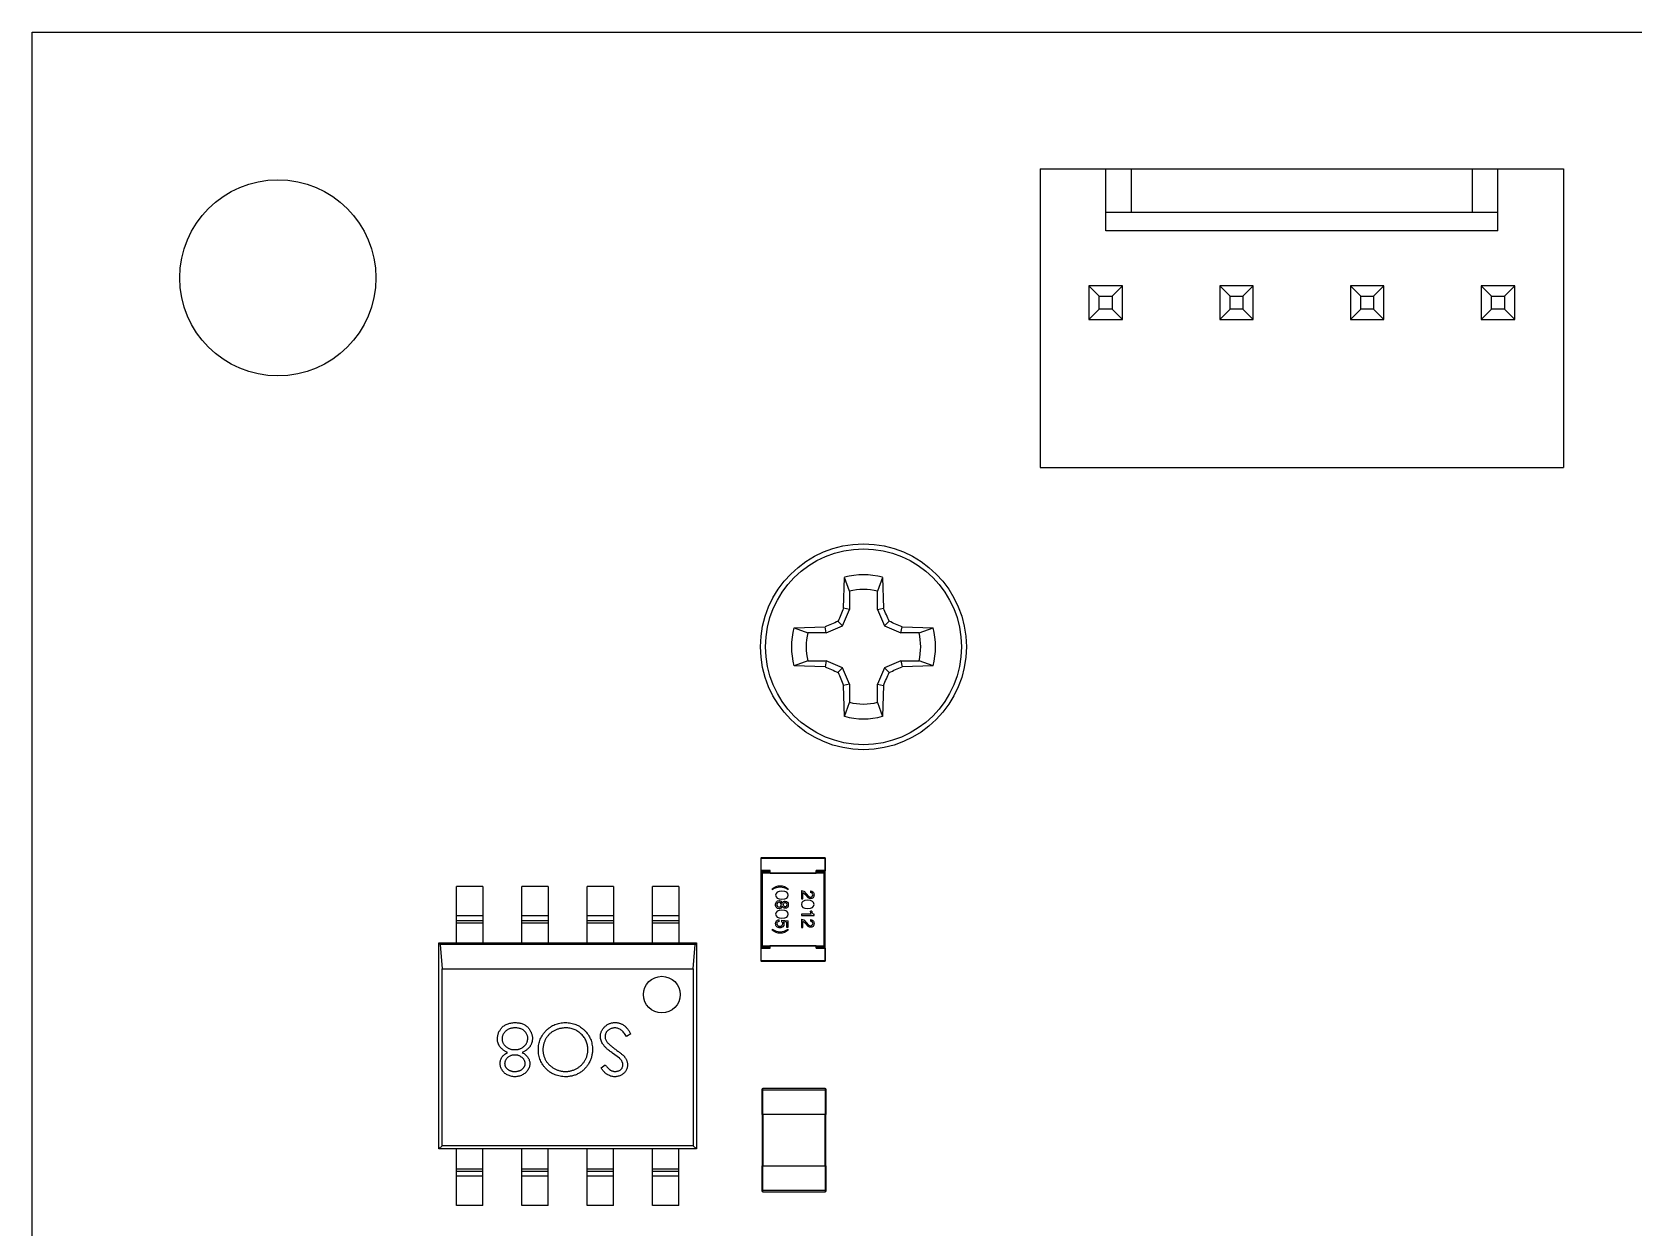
# Model space of a CAD drawing. Header units: inches. Extents: x 1.24 to 10.48, y 2 to 7.32.
# Drawn here: x 7.976 to 9.201, y 6.401 to 7.315 of the extents above; entities that cross this region are included whole.
import ezdxf

# ---------------------------------------------------------------- set-up
doc = ezdxf.new("R2010")
doc.units = ezdxf.units.IN
doc.header["$LTSCALE"] = 0.605
doc.header["$MEASUREMENT"] = 0
doc.layers.get('0').update_dxf_attribs({"linetype": 'CONTINUOUS'})

msp = doc.modelspace()

# ---------------------------------------------------------------- linework, layer by layer
at = {"color": 7, "linetype": 'Continuous'}
for p, q in [((7.9764, 2.1904), (7.9764, 7.3154)), ((7.9764, 7.3154), (10.4764, 7.3154)), ((8.7474, 7.2108), (8.7474, 6.9824)), ((8.7474, 7.2108), (9.1474, 7.2108)), ((8.7974, 7.1635), (8.7974, 7.2108)), ((9.0974, 7.1635), (9.0974, 7.2108)), ((9.1474, 7.2108), (9.1474, 6.9824)), ((9.0974, 7.1773), (8.7974, 7.1773)), ((9.0974, 7.1635), (8.7974, 7.1635)), ((8.7846, 7.1212), (8.7846, 7.0956)), ((8.7846, 7.1212), (8.7925, 7.1133)), ((8.8102, 7.1212), (8.7846, 7.1212)), ((8.8023, 7.1133), (8.8102, 7.1212)), ((8.8102, 7.0956), (8.8102, 7.1212)), ((8.8846, 7.1212), (8.8846, 7.0956)), ((8.8846, 7.1212), (8.8925, 7.1133)), ((8.9102, 7.1212), (8.8846, 7.1212)), ((8.9023, 7.1133), (8.9102, 7.1212)), ((8.9102, 7.0956), (8.9102, 7.1212)), ((8.9846, 7.1212), (8.9846, 7.0956)), ((8.9846, 7.1212), (8.9925, 7.1133)), ((9.0102, 7.1212), (8.9846, 7.1212)), ((9.0023, 7.1133), (9.0102, 7.1212)), ((9.0102, 7.0956), (9.0102, 7.1212)), ((9.0846, 7.1212), (9.0846, 7.0956)), ((9.0846, 7.1212), (9.0925, 7.1133)), ((9.1102, 7.1212), (9.0846, 7.1212)), ((9.1023, 7.1133), (9.1102, 7.1212)), ((9.1102, 7.0956), (9.1102, 7.1212)), ((8.7925, 7.1035), (8.7925, 7.1133)), ((8.7925, 7.1133), (8.8023, 7.1133)), ((8.8023, 7.1133), (8.8023, 7.1035)), ((8.8925, 7.1035), (8.8925, 7.1133)), ((8.8925, 7.1133), (8.9023, 7.1133)), ((8.9023, 7.1133), (8.9023, 7.1035)), ((8.9925, 7.1035), (8.9925, 7.1133)), ((8.9925, 7.1133), (9.0023, 7.1133)), ((9.0023, 7.1133), (9.0023, 7.1035)), ((9.0925, 7.1035), (9.0925, 7.1133)), ((9.0925, 7.1133), (9.1023, 7.1133)), ((9.1023, 7.1133), (9.1023, 7.1035)), ((8.7846, 7.0956), (8.7925, 7.1035)), ((8.7846, 7.0956), (8.8102, 7.0956)), ((8.8023, 7.1035), (8.7925, 7.1035)), ((8.8023, 7.1035), (8.8102, 7.0956)), ((8.8846, 7.0956), (8.8925, 7.1035)), ((8.8846, 7.0956), (8.9102, 7.0956)), ((8.9023, 7.1035), (8.8925, 7.1035)), ((8.9023, 7.1035), (8.9102, 7.0956)), ((8.9846, 7.0956), (8.9925, 7.1035)), ((8.9846, 7.0956), (9.0102, 7.0956)), ((9.0023, 7.1035), (8.9925, 7.1035)), ((9.0023, 7.1035), (9.0102, 7.0956)), ((9.0846, 7.0956), (9.0925, 7.1035)), ((9.0846, 7.0956), (9.1102, 7.0956)), ((9.1023, 7.1035), (9.0925, 7.1035)), ((9.1023, 7.1035), (9.1102, 7.0956)), ((8.7474, 6.9824), (9.1474, 6.9824)), ((8.5969, 6.8747), (8.5978, 6.8984)), ((8.6014, 6.8877), (8.5978, 6.8984)), ((8.6267, 6.8984), (8.623, 6.8877)), ((8.6267, 6.8984), (8.6275, 6.8747)), ((8.6014, 6.8877), (8.6014, 6.8738)), ((8.623, 6.8738), (8.623, 6.8877)), ((8.5962, 6.8612), (8.6014, 6.8738)), ((8.6014, 6.8738), (8.5969, 6.8747)), ((8.623, 6.8738), (8.6275, 6.8747)), ((8.623, 6.8738), (8.6282, 6.8612)), ((8.5591, 6.8597), (8.5828, 6.8606)), ((8.5837, 6.856), (8.5828, 6.8606)), ((8.5837, 6.856), (8.5962, 6.8612)), ((8.5962, 6.8612), (8.5927, 6.8648)), ((8.6282, 6.8612), (8.6318, 6.8648)), ((8.6282, 6.8612), (8.6408, 6.856)), ((8.6408, 6.856), (8.6417, 6.8606)), ((8.6417, 6.8606), (8.6654, 6.8597)), ((8.5591, 6.8597), (8.5697, 6.856)), ((8.5837, 6.856), (8.5697, 6.856)), ((8.6547, 6.856), (8.6408, 6.856)), ((8.6547, 6.856), (8.6654, 6.8597)), ((8.5697, 6.8345), (8.5591, 6.8308)), ((8.5828, 6.83), (8.5591, 6.8308)), ((8.5697, 6.8345), (8.5837, 6.8345)), ((8.5837, 6.8345), (8.5828, 6.83)), ((8.5962, 6.8293), (8.5837, 6.8345)), ((8.5962, 6.8293), (8.5927, 6.8257)), ((8.6014, 6.8167), (8.5962, 6.8293)), ((8.6282, 6.8293), (8.623, 6.8167)), ((8.6408, 6.8345), (8.6282, 6.8293)), ((8.6282, 6.8293), (8.6318, 6.8257)), ((8.6408, 6.8345), (8.6417, 6.83)), ((8.6408, 6.8345), (8.6547, 6.8345)), ((8.6654, 6.8308), (8.6417, 6.83)), ((8.6654, 6.8308), (8.6547, 6.8345)), ((8.6014, 6.8167), (8.5969, 6.8158)), ((8.5978, 6.7921), (8.5969, 6.8158)), ((8.6014, 6.8167), (8.6014, 6.8028)), ((8.623, 6.8028), (8.623, 6.8167)), ((8.623, 6.8167), (8.6275, 6.8158)), ((8.6275, 6.8158), (8.6267, 6.7921)), ((8.5978, 6.7921), (8.6014, 6.8028)), ((8.623, 6.8028), (8.6267, 6.7921)), ((8.5338, 6.6836), (8.5338, 6.6052)), ((8.5828, 6.6838), (8.534, 6.6838)), ((8.583, 6.6052), (8.583, 6.6836)), ((8.5346, 6.6722), (8.5338, 6.673)), ((8.5407, 6.673), (8.5338, 6.673)), ((8.534, 6.673), (8.534, 6.6739)), ((8.534, 6.6739), (8.5407, 6.6739)), ((8.5346, 6.6722), (8.5346, 6.6167)), ((8.5822, 6.6722), (8.5346, 6.6722)), ((8.5407, 6.6739), (8.5409, 6.6741)), ((8.5407, 6.6739), (8.5407, 6.6723)), ((8.5409, 6.6722), (8.5759, 6.6722)), ((8.5761, 6.6739), (8.5759, 6.6741)), ((8.5761, 6.6723), (8.5761, 6.6739)), ((8.5761, 6.6739), (8.5828, 6.6739)), ((8.583, 6.673), (8.5761, 6.673)), ((8.5822, 6.6722), (8.583, 6.673)), ((8.5822, 6.6167), (8.5822, 6.6722)), ((8.5828, 6.673), (8.5828, 6.6739)), ((8.3009, 6.6188), (8.3009, 6.6621)), ((8.321, 6.6621), (8.3009, 6.6621)), ((8.321, 6.6621), (8.321, 6.6188)), ((8.3509, 6.6188), (8.3509, 6.6621)), ((8.371, 6.6621), (8.3509, 6.6621)), ((8.371, 6.6621), (8.371, 6.6188)), ((8.4009, 6.6188), (8.4009, 6.6621)), ((8.421, 6.6621), (8.4009, 6.6621)), ((8.421, 6.6621), (8.421, 6.6188)), ((8.4509, 6.6188), (8.4509, 6.6621)), ((8.471, 6.6621), (8.4509, 6.6621)), ((8.471, 6.6621), (8.471, 6.6188)), ((8.5424, 6.6603), (8.5424, 6.6595)), ((8.5547, 6.6595), (8.5547, 6.6603)), ((8.5648, 6.6589), (8.5648, 6.6526)), ((8.5648, 6.6526), (8.5659, 6.6526)), ((8.5659, 6.6526), (8.5659, 6.6572)), ((8.5665, 6.6583), (8.5684, 6.6564)), ((8.5699, 6.6532), (8.5678, 6.6555)), ((8.5684, 6.6564), (8.5702, 6.6544)), ((8.5717, 6.6586), (8.5717, 6.6574)), ((8.5496, 6.6481), (8.5487, 6.6495)), ((8.5487, 6.6467), (8.5496, 6.6481)), ((8.5648, 6.6409), (8.5648, 6.6397)), ((8.5722, 6.6409), (8.5648, 6.6409)), ((8.5648, 6.6397), (8.5744, 6.6397)), ((8.5727, 6.6432), (8.5717, 6.6432)), ((8.5744, 6.6397), (8.5744, 6.6407)), ((8.321, 6.634), (8.3009, 6.634)), ((8.371, 6.634), (8.3509, 6.634)), ((8.421, 6.634), (8.4009, 6.634)), ((8.471, 6.634), (8.4509, 6.634)), ((8.5424, 6.6293), (8.5424, 6.6285)), ((8.5476, 6.6353), (8.5476, 6.6366)), ((8.5496, 6.6362), (8.5496, 6.6353)), ((8.5496, 6.6362), (8.5545, 6.6358)), ((8.5534, 6.6348), (8.5508, 6.635)), ((8.5534, 6.6348), (8.5534, 6.6308)), ((8.5534, 6.6308), (8.5545, 6.6308)), ((8.5545, 6.6308), (8.5545, 6.6358)), ((8.5547, 6.6285), (8.5547, 6.6293)), ((8.5648, 6.637), (8.5648, 6.6307)), ((8.5648, 6.6307), (8.5659, 6.6307)), ((8.5659, 6.6307), (8.5659, 6.6353)), ((8.5665, 6.6364), (8.5684, 6.6345)), ((8.5699, 6.6313), (8.5678, 6.6336)), ((8.5684, 6.6345), (8.5702, 6.6325)), ((8.5717, 6.6367), (8.5717, 6.6355)), ((8.2875, 6.4613), (8.2875, 6.6188)), ((8.2875, 6.6188), (8.2886, 6.6177)), ((8.2875, 6.6188), (8.4844, 6.6188)), ((8.2886, 6.6177), (8.29, 6.599)), ((8.4834, 6.6177), (8.2886, 6.6177)), ((8.482, 6.599), (8.4834, 6.6177)), ((8.4844, 6.6188), (8.4834, 6.6177)), ((8.4844, 6.6188), (8.4844, 6.4613)), ((8.5338, 6.6159), (8.5346, 6.6167)), ((8.5338, 6.6159), (8.5407, 6.6159)), ((8.534, 6.6149), (8.534, 6.6159)), ((8.5346, 6.6167), (8.5822, 6.6167)), ((8.5407, 6.6165), (8.5407, 6.6149)), ((8.5759, 6.6166), (8.5409, 6.6166)), ((8.5761, 6.6149), (8.5761, 6.6165)), ((8.5761, 6.6159), (8.583, 6.6159)), ((8.5822, 6.6167), (8.583, 6.6159)), ((8.5828, 6.6149), (8.5828, 6.6159)), ((8.5407, 6.6149), (8.534, 6.6149)), ((8.534, 6.605), (8.5828, 6.605)), ((8.5407, 6.6149), (8.5409, 6.6147)), ((8.5761, 6.6149), (8.5759, 6.6147)), ((8.5828, 6.6149), (8.5761, 6.6149)), ((8.29, 6.4637), (8.29, 6.599)), ((8.29, 6.599), (8.482, 6.599)), ((8.482, 6.599), (8.482, 6.4637)), ((8.4342, 6.5493), (8.4309, 6.5473)), ((8.4256, 6.5306), (8.4203, 6.5345)), ((8.4115, 6.5232), (8.4147, 6.5256)), ((8.5344, 6.5066), (8.5344, 6.4877)), ((8.5828, 6.5074), (8.5352, 6.5074)), ((8.5836, 6.4877), (8.5836, 6.5066)), ((8.5836, 6.4877), (8.5344, 6.4877)), ((8.5346, 6.4877), (8.5346, 6.4483)), ((8.5834, 6.4483), (8.5834, 6.4877)), ((8.2875, 6.4613), (8.29, 6.4637)), ((8.4844, 6.4613), (8.2875, 6.4613)), ((8.482, 6.4637), (8.29, 6.4637)), ((8.3009, 6.418), (8.3009, 6.4613)), ((8.321, 6.418), (8.321, 6.4613)), ((8.3509, 6.418), (8.3509, 6.4613)), ((8.371, 6.418), (8.371, 6.4613)), ((8.4009, 6.418), (8.4009, 6.4613)), ((8.421, 6.418), (8.421, 6.4613)), ((8.4509, 6.418), (8.4509, 6.4613)), ((8.471, 6.418), (8.471, 6.4613)), ((8.4844, 6.4613), (8.482, 6.4637)), ((8.3009, 6.446), (8.321, 6.446)), ((8.3509, 6.446), (8.371, 6.446)), ((8.4009, 6.446), (8.421, 6.446)), ((8.4509, 6.446), (8.471, 6.446)), ((8.5344, 6.4483), (8.5344, 6.4294)), ((8.5344, 6.4483), (8.5836, 6.4483)), ((8.5836, 6.4294), (8.5836, 6.4483)), ((8.5352, 6.4286), (8.5828, 6.4286)), ((8.321, 6.418), (8.3009, 6.418)), ((8.371, 6.418), (8.3509, 6.418)), ((8.421, 6.418), (8.4009, 6.418)), ((8.471, 6.418), (8.4509, 6.418))]:
    msp.add_line(p, q, dxfattribs=at)
at = {"color": 9, "linetype": 'Continuous'}
for p, q in [((8.8171, 7.1773), (8.8171, 7.2108)), ((9.0777, 7.2108), (9.0777, 7.1773)), ((8.5338, 6.6836), (8.583, 6.6836)), ((8.534, 6.6739), (8.534, 6.6838)), ((8.5828, 6.6838), (8.5828, 6.6739)), ((8.5409, 6.6741), (8.5338, 6.6741)), ((8.5409, 6.6722), (8.5409, 6.6741)), ((8.5759, 6.6741), (8.5759, 6.6722)), ((8.583, 6.6741), (8.5759, 6.6741)), ((8.3009, 6.6397), (8.321, 6.6397)), ((8.3509, 6.6397), (8.371, 6.6397)), ((8.4009, 6.6397), (8.421, 6.6397)), ((8.4509, 6.6397), (8.471, 6.6397)), ((8.321, 6.6358), (8.3009, 6.6358)), ((8.371, 6.6358), (8.3509, 6.6358)), ((8.421, 6.6358), (8.4009, 6.6358)), ((8.471, 6.6358), (8.4509, 6.6358)), ((8.5409, 6.6147), (8.5409, 6.6166)), ((8.5759, 6.6166), (8.5759, 6.6147)), ((8.5338, 6.6147), (8.5409, 6.6147)), ((8.583, 6.6052), (8.5338, 6.6052)), ((8.534, 6.605), (8.534, 6.6149)), ((8.5759, 6.6147), (8.583, 6.6147)), ((8.5828, 6.6149), (8.5828, 6.605)), ((8.5344, 6.5066), (8.5836, 6.5066)), ((8.5352, 6.4877), (8.5352, 6.5074)), ((8.5828, 6.5074), (8.5828, 6.4877)), ((8.5354, 6.4483), (8.5354, 6.4877)), ((8.5826, 6.4877), (8.5826, 6.4483)), ((8.3009, 6.4443), (8.321, 6.4443)), ((8.3509, 6.4443), (8.371, 6.4443)), ((8.4009, 6.4443), (8.421, 6.4443)), ((8.4509, 6.4443), (8.471, 6.4443)), ((8.5352, 6.4286), (8.5352, 6.4483)), ((8.5828, 6.4483), (8.5828, 6.4286)), ((8.321, 6.4404), (8.3009, 6.4404)), ((8.371, 6.4404), (8.3509, 6.4404)), ((8.421, 6.4404), (8.4009, 6.4404)), ((8.471, 6.4404), (8.4509, 6.4404)), ((8.5836, 6.4294), (8.5344, 6.4294))]:
    msp.add_line(p, q, dxfattribs=at)
at = {"color": 7, "linetype": 'Continuous'}
for centre, radius in [((8.1644, 7.1274), 0.075), ((8.6122, 6.8453), 0.0787), ((8.458, 6.5793), 0.014)]:
    msp.add_circle(centre, radius, dxfattribs=at)
at = {"color": 9, "linetype": 'Continuous'}
msp.add_circle((8.6122, 6.8453), 0.0749, dxfattribs=at)
at = {"color": 7, "linetype": 'Continuous'}
for centre, radius, start, end in [((8.6122, 6.8453), 0.0551, 74.7913, 105.2087), ((8.6122, 6.8453), 0.0438, 75.7683, 104.2317), ((9.6975, 6.3961), 1.2001, 156.497, 157.011), ((7.527, 6.3961), 1.2001, 22.989, 23.503), ((9.0614, 5.76), 1.2001, 112.989, 113.503), ((8.1631, 5.76), 1.2001, 66.497, 67.011), ((8.6122, 6.8453), 0.0551, 164.7913, 195.2087), ((8.6122, 6.8453), 0.0438, 165.7683, 194.2317), ((8.6122, 6.8453), 0.0438, 345.7683, 14.2317), ((8.6122, 6.8453), 0.0551, 344.7913, 15.2087), ((9.0614, 7.9305), 1.2001, 246.497, 247.011), ((9.6975, 7.2944), 1.2001, 202.989, 203.503), ((7.527, 7.2944), 1.2001, 336.497, 337.011), ((8.1631, 7.9305), 1.2001, 292.989, 293.503), ((8.6122, 6.8453), 0.0438, 255.7683, 284.2317), ((8.6122, 6.8453), 0.0551, 254.7913, 285.2087), ((8.534, 6.6836), 0.000197, 90, 180), ((8.5828, 6.6836), 0.000197, 0, 90), ((8.534, 6.6741), 0.000197, 180, 270), ((8.5828, 6.6741), 0.000197, 270, 0), ((8.534, 6.6147), 0.000197, 90, 180), ((8.534, 6.6052), 0.000197, 180, 270), ((8.5828, 6.6147), 0.000197, 0, 90), ((8.5828, 6.6052), 0.000197, 270, 0), ((8.5352, 6.5066), 0.000787, 90, 180), ((8.5828, 6.5066), 0.000787, 0, 90), ((8.5352, 6.4294), 0.000787, 180, 270), ((8.5828, 6.4294), 0.000787, 270, 0)]:
    msp.add_arc(centre, radius, start, end, dxfattribs=at)
for centre, start_param, end_param in [((8.5409, 6.6723), -3.141593, -1.570796), ((8.5759, 6.6723), -1.570796, 0), ((8.5409, 6.6165), 1.570796, 3.141593), ((8.5759, 6.6165), 0, 1.570796)]:
    msp.add_ellipse(centre, major_axis=(0.000197, 0), ratio=0.769231, start_param=start_param, end_param=end_param, dxfattribs=at)
for points in [[(8.5424, 6.6603), (8.5444, 6.6618), (8.5464, 6.6626), (8.5485, 6.6626)], [(8.5485, 6.6614), (8.5465, 6.6614), (8.5444, 6.6608), (8.5424, 6.6595)], [(8.5498, 6.6584), (8.5466, 6.6584), (8.545, 6.6574), (8.545, 6.6554)], [(8.545, 6.6554), (8.545, 6.6533), (8.5466, 6.6523), (8.5498, 6.6523)], [(8.5485, 6.6626), (8.5507, 6.6626), (8.5527, 6.6618), (8.5547, 6.6603)], [(8.5547, 6.6595), (8.5527, 6.6608), (8.5506, 6.6614), (8.5485, 6.6614)], [(8.5547, 6.6554), (8.5547, 6.6574), (8.5531, 6.6584), (8.5498, 6.6584)], [(8.5498, 6.6523), (8.5531, 6.6523), (8.5547, 6.6533), (8.5547, 6.6554)], [(8.5648, 6.6589), (8.5654, 6.6589), (8.566, 6.6587), (8.5665, 6.6583)], [(8.5678, 6.6555), (8.5668, 6.6566), (8.5662, 6.6571), (8.5659, 6.6572)], [(8.5717, 6.6527), (8.5711, 6.6527), (8.5705, 6.6528), (8.5699, 6.6532)], [(8.5702, 6.6544), (8.5707, 6.6541), (8.5712, 6.6539), (8.5718, 6.6539)], [(8.5717, 6.6586), (8.5725, 6.6586), (8.5732, 6.6583), (8.5736, 6.6577)], [(8.573, 6.6568), (8.5727, 6.6571), (8.5723, 6.6573), (8.5717, 6.6574)], [(8.5736, 6.6534), (8.5731, 6.6529), (8.5725, 6.6527), (8.5717, 6.6527)], [(8.5718, 6.6539), (8.5723, 6.6539), (8.5727, 6.654), (8.573, 6.6543)], [(8.5734, 6.6556), (8.5734, 6.6561), (8.5733, 6.6565), (8.573, 6.6568)], [(8.573, 6.6543), (8.5733, 6.6546), (8.5734, 6.6551), (8.5734, 6.6556)], [(8.5736, 6.6577), (8.5741, 6.6572), (8.5744, 6.6565), (8.5744, 6.6556)], [(8.5744, 6.6556), (8.5744, 6.6547), (8.5741, 6.6539), (8.5736, 6.6534)], [(8.545, 6.6481), (8.545, 6.649), (8.5452, 6.6497), (8.5457, 6.6503)], [(8.5457, 6.6458), (8.5452, 6.6464), (8.545, 6.6471), (8.545, 6.6481)], [(8.5498, 6.6438), (8.5466, 6.6438), (8.545, 6.6428), (8.545, 6.6408)], [(8.545, 6.6408), (8.545, 6.6387), (8.5466, 6.6377), (8.5498, 6.6377)], [(8.5457, 6.6503), (8.5462, 6.6509), (8.5468, 6.6512), (8.5476, 6.6512)], [(8.5476, 6.645), (8.5468, 6.645), (8.5462, 6.6452), (8.5457, 6.6458)], [(8.5464, 6.6494), (8.5461, 6.6491), (8.5459, 6.6486), (8.5459, 6.6481)], [(8.5459, 6.6481), (8.5459, 6.6475), (8.5461, 6.6471), (8.5464, 6.6467)], [(8.5476, 6.6499), (8.5471, 6.6499), (8.5467, 6.6497), (8.5464, 6.6494)], [(8.5464, 6.6467), (8.5467, 6.6464), (8.5471, 6.6462), (8.5476, 6.6462)], [(8.5476, 6.6512), (8.5487, 6.6512), (8.5495, 6.6505), (8.5501, 6.6492)], [(8.5487, 6.6495), (8.5484, 6.6498), (8.548, 6.6499), (8.5476, 6.6499)], [(8.5501, 6.6469), (8.5495, 6.6456), (8.5487, 6.645), (8.5476, 6.645)], [(8.5476, 6.6462), (8.548, 6.6462), (8.5484, 6.6464), (8.5487, 6.6467)], [(8.5547, 6.6408), (8.5547, 6.6428), (8.5531, 6.6438), (8.5498, 6.6438)], [(8.5498, 6.6377), (8.5531, 6.6377), (8.5547, 6.6387), (8.5547, 6.6408)], [(8.5501, 6.6492), (8.5507, 6.6503), (8.5515, 6.6508), (8.5524, 6.6508)], [(8.5524, 6.6453), (8.5515, 6.6453), (8.5507, 6.6459), (8.5501, 6.6469)], [(8.5524, 6.6495), (8.5516, 6.6495), (8.551, 6.649), (8.5506, 6.6481)], [(8.5506, 6.6481), (8.551, 6.6471), (8.5516, 6.6466), (8.5524, 6.6466)], [(8.5524, 6.6508), (8.5531, 6.6508), (8.5536, 6.6505), (8.554, 6.65)], [(8.5534, 6.6491), (8.5531, 6.6494), (8.5528, 6.6495), (8.5524, 6.6495)], [(8.5524, 6.6466), (8.5528, 6.6466), (8.5531, 6.6467), (8.5534, 6.647)], [(8.554, 6.6461), (8.5536, 6.6456), (8.5531, 6.6453), (8.5524, 6.6453)], [(8.5538, 6.6481), (8.5538, 6.6485), (8.5536, 6.6489), (8.5534, 6.6491)], [(8.5534, 6.647), (8.5536, 6.6472), (8.5538, 6.6476), (8.5538, 6.6481)], [(8.554, 6.65), (8.5545, 6.6495), (8.5547, 6.6489), (8.5547, 6.6481)], [(8.5547, 6.6481), (8.5547, 6.6472), (8.5545, 6.6466), (8.554, 6.6461)], [(8.5695, 6.6514), (8.5663, 6.6514), (8.5647, 6.6503), (8.5647, 6.6483)], [(8.5647, 6.6483), (8.5647, 6.6463), (8.5663, 6.6452), (8.5695, 6.6452)], [(8.5744, 6.6483), (8.5744, 6.6503), (8.5728, 6.6514), (8.5695, 6.6514)], [(8.5695, 6.6452), (8.5728, 6.6452), (8.5744, 6.6463), (8.5744, 6.6483)], [(8.5722, 6.6409), (8.5719, 6.6414), (8.5717, 6.6422), (8.5717, 6.6432)], [(8.5727, 6.6432), (8.5727, 6.6417), (8.5733, 6.6409), (8.5744, 6.6407)], [(8.5424, 6.6293), (8.5444, 6.6281), (8.5465, 6.6274), (8.5485, 6.6274)], [(8.5485, 6.6262), (8.5464, 6.6262), (8.5444, 6.627), (8.5424, 6.6285)], [(8.545, 6.6335), (8.545, 6.6343), (8.5452, 6.635), (8.5456, 6.6356)], [(8.5459, 6.6312), (8.5453, 6.6318), (8.545, 6.6326), (8.545, 6.6335)], [(8.5456, 6.6356), (8.5461, 6.6361), (8.5467, 6.6365), (8.5476, 6.6366)], [(8.5463, 6.6347), (8.5461, 6.6344), (8.5459, 6.634), (8.5459, 6.6335)], [(8.5459, 6.6335), (8.5459, 6.633), (8.5462, 6.6325), (8.5466, 6.6321)], [(8.5483, 6.6303), (8.5474, 6.6303), (8.5466, 6.6306), (8.5459, 6.6312)], [(8.5476, 6.6353), (8.547, 6.6352), (8.5466, 6.635), (8.5463, 6.6347)], [(8.5466, 6.6321), (8.547, 6.6318), (8.5476, 6.6316), (8.5482, 6.6316)], [(8.5482, 6.6316), (8.5489, 6.6316), (8.5494, 6.6318), (8.5498, 6.6321)], [(8.5506, 6.6312), (8.55, 6.6306), (8.5493, 6.6303), (8.5483, 6.6303)], [(8.5485, 6.6274), (8.5506, 6.6274), (8.5527, 6.6281), (8.5547, 6.6293)], [(8.5547, 6.6285), (8.5527, 6.627), (8.5507, 6.6262), (8.5485, 6.6262)], [(8.5504, 6.6336), (8.5504, 6.6342), (8.5501, 6.6348), (8.5496, 6.6353)], [(8.5498, 6.6321), (8.5502, 6.6325), (8.5504, 6.633), (8.5504, 6.6336)], [(8.5514, 6.6332), (8.5514, 6.6325), (8.5511, 6.6318), (8.5506, 6.6312)], [(8.5508, 6.635), (8.5512, 6.6345), (8.5514, 6.6339), (8.5514, 6.6332)], [(8.5648, 6.637), (8.5654, 6.637), (8.566, 6.6368), (8.5665, 6.6364)], [(8.5678, 6.6336), (8.5668, 6.6347), (8.5662, 6.6352), (8.5659, 6.6353)], [(8.5717, 6.6308), (8.5711, 6.6308), (8.5705, 6.6309), (8.5699, 6.6313)], [(8.5702, 6.6325), (8.5707, 6.6322), (8.5712, 6.632), (8.5718, 6.632)], [(8.5717, 6.6367), (8.5725, 6.6367), (8.5732, 6.6364), (8.5736, 6.6358)], [(8.573, 6.6349), (8.5727, 6.6352), (8.5723, 6.6354), (8.5717, 6.6355)], [(8.5736, 6.6315), (8.5731, 6.631), (8.5725, 6.6308), (8.5717, 6.6308)], [(8.5718, 6.632), (8.5723, 6.632), (8.5727, 6.6321), (8.573, 6.6324)], [(8.5734, 6.6337), (8.5734, 6.6342), (8.5733, 6.6346), (8.573, 6.6349)], [(8.573, 6.6324), (8.5733, 6.6327), (8.5734, 6.6332), (8.5734, 6.6337)], [(8.5736, 6.6358), (8.5741, 6.6353), (8.5744, 6.6346), (8.5744, 6.6337)], [(8.5744, 6.6337), (8.5744, 6.6328), (8.5741, 6.632), (8.5736, 6.6315)]]:
    msp.add_open_spline(points, degree=3, dxfattribs=at)
for points, knots in [([(8.3353, 6.5536), (8.3356, 6.5539), (8.3362, 6.5546), (8.3373, 6.5555), (8.3384, 6.5562), (8.3397, 6.5568), (8.3411, 6.5573), (8.3425, 6.5576), (8.3441, 6.5578), (8.3452, 6.5579), (8.3457, 6.5579)], [0, 0, 0, 0, 0.119283, 0.237093, 0.354796, 0.474576, 0.59746, 0.724926, 0.858883, 1, 1, 1, 1]), ([(8.3457, 6.5538), (8.3453, 6.5538), (8.3446, 6.5538), (8.3435, 6.5537), (8.3426, 6.5535), (8.3416, 6.5532), (8.3408, 6.5529), (8.3399, 6.5524), (8.3392, 6.5519), (8.3385, 6.5513), (8.3379, 6.5507), (8.3373, 6.55), (8.3368, 6.5493), (8.3365, 6.5486), (8.3362, 6.5479), (8.336, 6.5471), (8.3358, 6.5463), (8.3358, 6.5458), (8.3358, 6.5455)], [0, 0, 0, 0, 0.076559, 0.149161, 0.218827, 0.285567, 0.350313, 0.414125, 0.477179, 0.540368, 0.602202, 0.662034, 0.719934, 0.775907, 0.831115, 0.886667, 0.942552, 1, 1, 1, 1]), ([(8.3457, 6.5579), (8.3462, 6.5579), (8.3473, 6.5578), (8.3488, 6.5577), (8.3502, 6.5574), (8.3515, 6.557), (8.3527, 6.5564), (8.3538, 6.5558), (8.3548, 6.555), (8.3557, 6.5541), (8.3565, 6.5531), (8.3571, 6.5522), (8.3577, 6.5511), (8.3582, 6.5501), (8.3586, 6.549), (8.3588, 6.548), (8.359, 6.5469), (8.359, 6.5461), (8.359, 6.5457)], [0, 0, 0, 0, 0.078556, 0.152863, 0.22356, 0.290375, 0.355403, 0.418291, 0.480389, 0.543073, 0.604924, 0.664398, 0.721943, 0.778375, 0.83383, 0.888861, 0.944089, 1, 1, 1, 1]), ([(8.3555, 6.5458), (8.3555, 6.5462), (8.3555, 6.5469), (8.3552, 6.5479), (8.3548, 6.5489), (8.3543, 6.5499), (8.3536, 6.5508), (8.3528, 6.5516), (8.3519, 6.5523), (8.3508, 6.5528), (8.3497, 6.5533), (8.3484, 6.5536), (8.3471, 6.5538), (8.3461, 6.5538), (8.3457, 6.5538)], [0, 0, 0, 0, 0.074898, 0.148596, 0.224471, 0.302323, 0.381919, 0.461149, 0.542417, 0.626716, 0.714597, 0.804903, 0.900127, 1, 1, 1, 1]), ([(8.3636, 6.5372), (8.3636, 6.5379), (8.3636, 6.5393), (8.3639, 6.5413), (8.3644, 6.5433), (8.365, 6.5452), (8.3659, 6.547), (8.3669, 6.5487), (8.3682, 6.5503), (8.3696, 6.5519), (8.3711, 6.5533), (8.3727, 6.5545), (8.3744, 6.5556), (8.3762, 6.5564), (8.3781, 6.5571), (8.3801, 6.5575), (8.3821, 6.5578), (8.3835, 6.5579), (8.3842, 6.5579)], [0, 0, 0, 0, 0.065227, 0.128569, 0.19032, 0.251378, 0.312388, 0.373789, 0.436431, 0.500567, 0.564687, 0.627136, 0.688455, 0.749246, 0.810155, 0.871671, 0.934773, 1, 1, 1, 1]), ([(8.3844, 6.5538), (8.384, 6.5538), (8.3832, 6.5538), (8.382, 6.5537), (8.3809, 6.5535), (8.3798, 6.5533), (8.3787, 6.553), (8.3777, 6.5526), (8.3766, 6.5522), (8.3756, 6.5517), (8.3746, 6.5511), (8.3737, 6.5505), (8.3729, 6.5498), (8.372, 6.5491), (8.3713, 6.5483), (8.3706, 6.5475), (8.3699, 6.5466), (8.3693, 6.5456), (8.3688, 6.5447), (8.3684, 6.5437), (8.368, 6.5427), (8.3677, 6.5416), (8.3674, 6.5405), (8.3672, 6.5394), (8.3671, 6.5383), (8.3671, 6.5375), (8.3671, 6.5372)], [0, 0, 0, 0, 0.043633, 0.086538, 0.129177, 0.171436, 0.213416, 0.255266, 0.297369, 0.339941, 0.382347, 0.423953, 0.464871, 0.505572, 0.546003, 0.586568, 0.627065, 0.668271, 0.709549, 0.750428, 0.791096, 0.832027, 0.873136, 0.914611, 0.956956, 1, 1, 1, 1]), ([(8.3842, 6.5579), (8.3849, 6.5579), (8.3863, 6.5578), (8.3884, 6.5575), (8.3904, 6.5571), (8.3923, 6.5564), (8.3941, 6.5556), (8.3958, 6.5545), (8.3974, 6.5533), (8.399, 6.5519), (8.4004, 6.5504), (8.4016, 6.5488), (8.4026, 6.547), (8.4035, 6.5453), (8.4042, 6.5434), (8.4046, 6.5415), (8.4049, 6.5394), (8.405, 6.5381), (8.405, 6.5374)], [0, 0, 0, 0, 0.065819, 0.129747, 0.192072, 0.253459, 0.31457, 0.37628, 0.439026, 0.503267, 0.567493, 0.629705, 0.691, 0.751452, 0.812004, 0.87315, 0.935635, 1, 1, 1, 1]), ([(8.4014, 6.5373), (8.4014, 6.5379), (8.4014, 6.539), (8.4011, 6.5407), (8.4008, 6.5422), (8.4002, 6.5438), (8.3995, 6.5452), (8.3986, 6.5466), (8.3976, 6.5479), (8.3964, 6.5491), (8.3952, 6.5502), (8.3938, 6.5512), (8.3924, 6.552), (8.3909, 6.5527), (8.3894, 6.5532), (8.3877, 6.5536), (8.3861, 6.5538), (8.3849, 6.5538), (8.3844, 6.5538)], [0, 0, 0, 0, 0.064504, 0.126899, 0.187747, 0.24815, 0.308586, 0.369583, 0.431827, 0.49618, 0.560668, 0.623504, 0.68526, 0.746537, 0.808327, 0.870486, 0.934317, 1, 1, 1, 1]), ([(8.411, 6.5472), (8.411, 6.5476), (8.411, 6.5483), (8.4112, 6.5493), (8.4115, 6.5503), (8.4118, 6.5513), (8.4123, 6.5522), (8.4129, 6.5531), (8.4135, 6.5539), (8.4143, 6.5547), (8.4151, 6.5555), (8.416, 6.5561), (8.417, 6.5567), (8.4179, 6.5571), (8.419, 6.5575), (8.42, 6.5577), (8.4211, 6.5579), (8.4219, 6.5579), (8.4223, 6.5579)], [0, 0, 0, 0, 0.061484, 0.121775, 0.18092, 0.240256, 0.300114, 0.361146, 0.423501, 0.488669, 0.553954, 0.617581, 0.680238, 0.742187, 0.804663, 0.868259, 0.93302, 1, 1, 1, 1]), ([(8.4223, 6.5538), (8.4219, 6.5538), (8.4212, 6.5538), (8.4202, 6.5536), (8.4193, 6.5534), (8.4183, 6.5529), (8.4175, 6.5525), (8.4167, 6.5519), (8.416, 6.5512), (8.4155, 6.5505), (8.4151, 6.5497), (8.4148, 6.5489), (8.4146, 6.548), (8.4146, 6.5475), (8.4146, 6.5472)], [0, 0, 0, 0, 0.091264, 0.18093, 0.270088, 0.360156, 0.448343, 0.532666, 0.613834, 0.693982, 0.772716, 0.849335, 0.923967, 1, 1, 1, 1]), ([(8.4223, 6.5579), (8.4226, 6.5579), (8.4232, 6.5579), (8.424, 6.5578), (8.4249, 6.5576), (8.4257, 6.5574), (8.4265, 6.5571), (8.4273, 6.5568), (8.4281, 6.5564), (8.4288, 6.5559), (8.4296, 6.5554), (8.4303, 6.5547), (8.431, 6.554), (8.4317, 6.5532), (8.4323, 6.5524), (8.433, 6.5514), (8.4336, 6.5504), (8.434, 6.5497), (8.4342, 6.5493)], [0, 0, 0, 0, 0.057208, 0.113696, 0.169178, 0.224159, 0.27872, 0.333794, 0.389241, 0.445822, 0.503704, 0.564294, 0.627975, 0.695038, 0.765373, 0.839611, 0.917538, 1, 1, 1, 1]), ([(8.4309, 6.5473), (8.4306, 6.5478), (8.43, 6.5488), (8.429, 6.5501), (8.428, 6.5513), (8.4269, 6.5522), (8.4258, 6.5529), (8.4247, 6.5535), (8.4235, 6.5538), (8.4227, 6.5538), (8.4223, 6.5538)], [0, 0, 0, 0, 0.159004, 0.304646, 0.438547, 0.562322, 0.677433, 0.786897, 0.893611, 1, 1, 1, 1]), ([(8.3323, 6.5454), (8.3323, 6.5458), (8.3323, 6.5465), (8.3325, 6.5476), (8.3327, 6.5487), (8.333, 6.5498), (8.3334, 6.5508), (8.334, 6.5517), (8.3346, 6.5527), (8.335, 6.5533), (8.3353, 6.5536)], [0, 0, 0, 0, 0.128158, 0.253673, 0.377325, 0.499385, 0.622918, 0.745839, 0.871395, 1, 1, 1, 1]), ([(8.3399, 6.5349), (8.3396, 6.5351), (8.3389, 6.5354), (8.3381, 6.536), (8.3372, 6.5365), (8.3365, 6.5371), (8.3358, 6.5377), (8.3352, 6.5383), (8.3346, 6.5389), (8.3341, 6.5395), (8.3337, 6.5402), (8.3333, 6.5409), (8.333, 6.5416), (8.3327, 6.5423), (8.3325, 6.543), (8.3324, 6.5438), (8.3323, 6.5446), (8.3323, 6.5451), (8.3323, 6.5454)], [0, 0, 0, 0, 0.079525, 0.1551, 0.22722, 0.295911, 0.362056, 0.42552, 0.485813, 0.544495, 0.60146, 0.657841, 0.713974, 0.769468, 0.82613, 0.882885, 0.940701, 1, 1, 1, 1]), ([(8.3358, 6.5455), (8.3358, 6.5452), (8.3358, 6.5447), (8.336, 6.5439), (8.3362, 6.5431), (8.3365, 6.5424), (8.3369, 6.5417), (8.3374, 6.541), (8.338, 6.5403), (8.3386, 6.5397), (8.3394, 6.5391), (8.3401, 6.5386), (8.3409, 6.5382), (8.3418, 6.5378), (8.3426, 6.5375), (8.3435, 6.5373), (8.3445, 6.5372), (8.3451, 6.5372), (8.3454, 6.5372)], [0, 0, 0, 0, 0.057339, 0.113063, 0.169181, 0.225775, 0.283826, 0.343454, 0.405907, 0.471392, 0.538003, 0.603064, 0.667602, 0.732225, 0.797005, 0.863048, 0.930357, 1, 1, 1, 1]), ([(8.3454, 6.5372), (8.3458, 6.5372), (8.3465, 6.5372), (8.3475, 6.5373), (8.3485, 6.5375), (8.3494, 6.5378), (8.3503, 6.5382), (8.3511, 6.5386), (8.3519, 6.5392), (8.3526, 6.5398), (8.3533, 6.5404), (8.3539, 6.5411), (8.3544, 6.5418), (8.3548, 6.5426), (8.3551, 6.5434), (8.3553, 6.5442), (8.3555, 6.545), (8.3555, 6.5456), (8.3555, 6.5458)], [0, 0, 0, 0, 0.071269, 0.139812, 0.206497, 0.271535, 0.336082, 0.400528, 0.464984, 0.53005, 0.594423, 0.655583, 0.714849, 0.772115, 0.828999, 0.885122, 0.942079, 1, 1, 1, 1]), ([(8.359, 6.5457), (8.359, 6.5455), (8.359, 6.5449), (8.3589, 6.5441), (8.3588, 6.5433), (8.3586, 6.5425), (8.3583, 6.5418), (8.358, 6.5411), (8.3576, 6.5404), (8.3572, 6.5397), (8.3567, 6.539), (8.3561, 6.5384), (8.3555, 6.5378), (8.3548, 6.5372), (8.354, 6.5366), (8.3532, 6.536), (8.3523, 6.5354), (8.3516, 6.5351), (8.3513, 6.5349)], [0, 0, 0, 0, 0.058854, 0.116315, 0.172675, 0.22878, 0.28458, 0.340257, 0.39663, 0.453507, 0.512318, 0.572648, 0.636022, 0.702363, 0.771483, 0.844184, 0.92007, 1, 1, 1, 1]), ([(8.4203, 6.5345), (8.4199, 6.5348), (8.419, 6.5354), (8.4179, 6.5363), (8.4168, 6.5372), (8.4158, 6.5381), (8.415, 6.5389), (8.4142, 6.5397), (8.4136, 6.5405), (8.4128, 6.5415), (8.4121, 6.5427), (8.4115, 6.5442), (8.4111, 6.5457), (8.4111, 6.5467), (8.411, 6.5472)], [0, 0, 0, 0, 0.096972, 0.187773, 0.272396, 0.351321, 0.424335, 0.491909, 0.554233, 0.611268, 0.716348, 0.81454, 0.908495, 1, 1, 1, 1]), ([(8.4146, 6.5472), (8.4146, 6.5468), (8.4146, 6.5462), (8.4149, 6.5452), (8.4153, 6.5442), (8.4158, 6.5436), (8.416, 6.5433)], [0, 0, 0, 0, 0.234723, 0.477158, 0.728556, 1, 1, 1, 1]), ([(8.416, 6.5433), (8.4161, 6.5431), (8.4165, 6.5426), (8.4172, 6.5419), (8.4179, 6.5412), (8.4187, 6.5404), (8.4197, 6.5396), (8.4207, 6.5388), (8.4219, 6.5379), (8.4227, 6.5373), (8.4231, 6.537)], [0, 0, 0, 0, 0.090279, 0.18953, 0.299198, 0.418926, 0.548376, 0.688136, 0.839084, 1, 1, 1, 1]), ([(8.3343, 6.5267), (8.3343, 6.5271), (8.3344, 6.528), (8.3346, 6.5292), (8.3351, 6.5303), (8.3357, 6.5314), (8.3365, 6.5324), (8.3375, 6.5333), (8.3386, 6.5342), (8.3395, 6.5347), (8.3399, 6.5349)], [0, 0, 0, 0, 0.121904, 0.239413, 0.35541, 0.472091, 0.592859, 0.718703, 0.854892, 1, 1, 1, 1]), ([(8.3455, 6.5331), (8.3452, 6.5331), (8.3445, 6.5331), (8.3436, 6.5329), (8.3426, 6.5327), (8.3417, 6.5323), (8.3408, 6.5318), (8.3401, 6.5312), (8.3394, 6.5305), (8.3388, 6.5298), (8.3384, 6.529), (8.3381, 6.5282), (8.3379, 6.5274), (8.3379, 6.5268), (8.3378, 6.5266)], [0, 0, 0, 0, 0.08969, 0.178494, 0.266838, 0.356558, 0.445334, 0.530806, 0.614076, 0.697707, 0.779142, 0.855354, 0.928557, 1, 1, 1, 1]), ([(8.3535, 6.5267), (8.3535, 6.5269), (8.3535, 6.5273), (8.3533, 6.5279), (8.3532, 6.5285), (8.3529, 6.529), (8.3526, 6.5296), (8.3521, 6.5301), (8.3517, 6.5306), (8.3511, 6.5311), (8.3505, 6.5316), (8.3499, 6.532), (8.3492, 6.5324), (8.3485, 6.5327), (8.3478, 6.5329), (8.3471, 6.533), (8.3463, 6.5331), (8.3458, 6.5331), (8.3455, 6.5331)], [0, 0, 0, 0, 0.054564, 0.107826, 0.161924, 0.21751, 0.274498, 0.334815, 0.397555, 0.464755, 0.532901, 0.600097, 0.665354, 0.731084, 0.796883, 0.863292, 0.930831, 1, 1, 1, 1]), ([(8.3513, 6.5349), (8.3517, 6.5347), (8.3526, 6.5342), (8.3538, 6.5333), (8.3548, 6.5324), (8.3556, 6.5313), (8.3562, 6.5302), (8.3567, 6.529), (8.357, 6.5278), (8.357, 6.527), (8.357, 6.5266)], [0, 0, 0, 0, 0.14586, 0.282426, 0.41085, 0.535029, 0.654701, 0.770133, 0.884556, 1, 1, 1, 1]), ([(8.3845, 6.5165), (8.3838, 6.5165), (8.3824, 6.5165), (8.3803, 6.5168), (8.3783, 6.5173), (8.3763, 6.5179), (8.3745, 6.5188), (8.3728, 6.5198), (8.3711, 6.521), (8.3696, 6.5224), (8.3682, 6.524), (8.3669, 6.5256), (8.3659, 6.5273), (8.3651, 6.5291), (8.3644, 6.531), (8.3639, 6.533), (8.3636, 6.5351), (8.3636, 6.5365), (8.3636, 6.5372)], [0, 0, 0, 0, 0.06657, 0.130749, 0.193413, 0.254989, 0.316114, 0.377262, 0.439401, 0.502971, 0.566525, 0.628231, 0.689091, 0.749345, 0.81017, 0.87161, 0.934869, 1, 1, 1, 1]), ([(8.3671, 6.5372), (8.3671, 6.5368), (8.3671, 6.536), (8.3672, 6.5349), (8.3674, 6.5338), (8.3677, 6.5327), (8.368, 6.5317), (8.3684, 6.5307), (8.3688, 6.5297), (8.3693, 6.5288), (8.3699, 6.5279), (8.3706, 6.527), (8.3713, 6.5262), (8.3721, 6.5254), (8.3729, 6.5247), (8.3738, 6.524), (8.3747, 6.5234), (8.3757, 6.5228), (8.3767, 6.5222), (8.3778, 6.5218), (8.3788, 6.5214), (8.3799, 6.5211), (8.381, 6.5208), (8.3821, 6.5207), (8.3832, 6.5205), (8.384, 6.5205), (8.3844, 6.5205)], [0, 0, 0, 0, 0.042915, 0.08513, 0.126473, 0.167453, 0.207976, 0.248249, 0.28875, 0.32967, 0.370537, 0.411129, 0.451819, 0.492406, 0.533486, 0.575263, 0.617441, 0.660672, 0.70394, 0.746868, 0.789079, 0.831104, 0.873238, 0.915166, 0.957381, 1, 1, 1, 1]), ([(8.3844, 6.5205), (8.3847, 6.5205), (8.3855, 6.5205), (8.3866, 6.5207), (8.3877, 6.5208), (8.3887, 6.5211), (8.3898, 6.5214), (8.3909, 6.5218), (8.3919, 6.5223), (8.3929, 6.5228), (8.3939, 6.5234), (8.3948, 6.524), (8.3957, 6.5247), (8.3965, 6.5254), (8.3972, 6.5262), (8.3979, 6.527), (8.3986, 6.5279), (8.3992, 6.5288), (8.3997, 6.5298), (8.4002, 6.5308), (8.4006, 6.5318), (8.4009, 6.5329), (8.4011, 6.534), (8.4013, 6.5351), (8.4014, 6.5362), (8.4014, 6.537), (8.4014, 6.5373)], [0, 0, 0, 0, 0.042023, 0.083645, 0.124984, 0.166247, 0.207702, 0.249631, 0.291742, 0.334743, 0.37746, 0.419556, 0.461044, 0.502096, 0.542891, 0.583801, 0.624864, 0.666225, 0.707399, 0.748557, 0.789655, 0.83074, 0.87207, 0.913993, 0.956498, 1, 1, 1, 1]), ([(8.405, 6.5374), (8.405, 6.5369), (8.405, 6.536), (8.4048, 6.5346), (8.4046, 6.5332), (8.4043, 6.5319), (8.4039, 6.5306), (8.4034, 6.5293), (8.4029, 6.528), (8.4022, 6.5268), (8.4015, 6.5256), (8.4007, 6.5245), (8.3999, 6.5235), (8.399, 6.5225), (8.398, 6.5216), (8.397, 6.5207), (8.3959, 6.5199), (8.3948, 6.5192), (8.3936, 6.5186), (8.3924, 6.518), (8.3911, 6.5176), (8.3898, 6.5172), (8.3885, 6.5169), (8.3872, 6.5167), (8.3859, 6.5165), (8.385, 6.5165), (8.3845, 6.5165)], [0, 0, 0, 0, 0.043209, 0.085873, 0.12812, 0.170152, 0.211918, 0.253753, 0.296006, 0.338443, 0.381015, 0.42282, 0.464089, 0.505126, 0.545975, 0.586985, 0.628339, 0.670084, 0.711992, 0.753039, 0.794049, 0.834886, 0.875498, 0.916547, 0.958004, 1, 1, 1, 1]), ([(8.4231, 6.537), (8.4235, 6.5367), (8.4243, 6.5362), (8.4254, 6.5353), (8.4264, 6.5346), (8.4272, 6.5339), (8.428, 6.5332), (8.4286, 6.5327), (8.4291, 6.5322), (8.4294, 6.5318), (8.4295, 6.5317)], [0, 0, 0, 0, 0.181535, 0.347082, 0.495568, 0.628357, 0.74552, 0.845831, 0.930782, 1, 1, 1, 1]), ([(8.4282, 6.5255), (8.4282, 6.5257), (8.4282, 6.5261), (8.4281, 6.5268), (8.4279, 6.5274), (8.4276, 6.528), (8.4273, 6.5286), (8.4268, 6.5293), (8.4263, 6.5299), (8.4258, 6.5304), (8.4256, 6.5306)], [0, 0, 0, 0, 0.107285, 0.214746, 0.322939, 0.434116, 0.553412, 0.686073, 0.834256, 1, 1, 1, 1]), ([(8.4295, 6.5317), (8.4297, 6.5314), (8.43, 6.531), (8.4305, 6.5303), (8.4309, 6.5295), (8.4312, 6.5288), (8.4314, 6.528), (8.4316, 6.5273), (8.4317, 6.5265), (8.4317, 6.5259), (8.4317, 6.5257)], [0, 0, 0, 0, 0.133507, 0.262559, 0.388264, 0.512667, 0.633722, 0.755394, 0.877553, 1, 1, 1, 1]), ([(8.3455, 6.5165), (8.345, 6.5165), (8.344, 6.5165), (8.3425, 6.5168), (8.3412, 6.5173), (8.3398, 6.5179), (8.3386, 6.5186), (8.3375, 6.5195), (8.3366, 6.5205), (8.3358, 6.5217), (8.3351, 6.5229), (8.3347, 6.5241), (8.3344, 6.5254), (8.3343, 6.5263), (8.3343, 6.5267)], [0, 0, 0, 0, 0.08941, 0.176306, 0.262626, 0.349446, 0.435498, 0.518928, 0.601355, 0.684256, 0.765807, 0.844877, 0.92228, 1, 1, 1, 1]), ([(8.3378, 6.5266), (8.3378, 6.5264), (8.3379, 6.526), (8.338, 6.5255), (8.3381, 6.5249), (8.3383, 6.5244), (8.3386, 6.5239), (8.339, 6.5234), (8.3394, 6.5229), (8.3398, 6.5224), (8.3404, 6.522), (8.341, 6.5216), (8.3416, 6.5213), (8.3423, 6.521), (8.3431, 6.5208), (8.3439, 6.5206), (8.3448, 6.5205), (8.3454, 6.5205), (8.3457, 6.5205)], [0, 0, 0, 0, 0.050902, 0.101034, 0.151084, 0.203062, 0.256248, 0.310847, 0.368769, 0.430015, 0.49252, 0.556049, 0.621996, 0.690192, 0.761385, 0.836356, 0.915487, 1, 1, 1, 1]), ([(8.357, 6.5266), (8.357, 6.5262), (8.357, 6.5253), (8.3567, 6.5241), (8.3562, 6.5228), (8.3555, 6.5216), (8.3547, 6.5205), (8.3537, 6.5195), (8.3526, 6.5186), (8.3513, 6.5178), (8.3499, 6.5172), (8.3485, 6.5168), (8.347, 6.5165), (8.346, 6.5165), (8.3455, 6.5165)], [0, 0, 0, 0, 0.074058, 0.14887, 0.226668, 0.307735, 0.391157, 0.473929, 0.557928, 0.644989, 0.733364, 0.821092, 0.909287, 1, 1, 1, 1]), ([(8.3457, 6.5205), (8.346, 6.5205), (8.3465, 6.5206), (8.3473, 6.5206), (8.348, 6.5208), (8.3488, 6.521), (8.3494, 6.5212), (8.3501, 6.5215), (8.3507, 6.5219), (8.3513, 6.5223), (8.3518, 6.5228), (8.3522, 6.5233), (8.3526, 6.5238), (8.3529, 6.5243), (8.3532, 6.5249), (8.3534, 6.5254), (8.3535, 6.526), (8.3535, 6.5264), (8.3535, 6.5267)], [0, 0, 0, 0, 0.075243, 0.147209, 0.216447, 0.284025, 0.350655, 0.415031, 0.47963, 0.544652, 0.608044, 0.667828, 0.725114, 0.780992, 0.835527, 0.889438, 0.944072, 1, 1, 1, 1]), ([(8.422, 6.5165), (8.4216, 6.5165), (8.4206, 6.5165), (8.4193, 6.5168), (8.418, 6.5173), (8.4169, 6.5178), (8.4161, 6.5183), (8.4155, 6.5188), (8.4148, 6.5193), (8.4142, 6.5199), (8.4135, 6.5206), (8.4129, 6.5214), (8.4122, 6.5223), (8.4118, 6.5228), (8.4115, 6.5232)], [0, 0, 0, 0, 0.107233, 0.213252, 0.31883, 0.426794, 0.483646, 0.543604, 0.608308, 0.677127, 0.750686, 0.828713, 0.91219, 1, 1, 1, 1]), ([(8.4147, 6.5256), (8.4149, 6.5253), (8.4153, 6.5249), (8.4159, 6.5242), (8.4164, 6.5236), (8.4169, 6.523), (8.4174, 6.5226), (8.4179, 6.5221), (8.4183, 6.5218), (8.4189, 6.5214), (8.4196, 6.5211), (8.4205, 6.5208), (8.4214, 6.5206), (8.4221, 6.5205), (8.4224, 6.5205)], [0, 0, 0, 0, 0.098469, 0.189629, 0.274184, 0.352183, 0.423199, 0.488551, 0.548473, 0.60144, 0.701198, 0.799592, 0.898545, 1, 1, 1, 1]), ([(8.4317, 6.5257), (8.4317, 6.5253), (8.4317, 6.5244), (8.4314, 6.5232), (8.431, 6.5221), (8.4305, 6.521), (8.4298, 6.52), (8.429, 6.5191), (8.428, 6.5183), (8.427, 6.5177), (8.4258, 6.5172), (8.4246, 6.5168), (8.4233, 6.5165), (8.4225, 6.5165), (8.422, 6.5165)], [0, 0, 0, 0, 0.083785, 0.16578, 0.24628, 0.327461, 0.408797, 0.489715, 0.571376, 0.655523, 0.741019, 0.826547, 0.911989, 1, 1, 1, 1]), ([(8.4224, 6.5205), (8.4228, 6.5205), (8.4236, 6.5206), (8.4247, 6.5209), (8.4257, 6.5213), (8.4266, 6.5219), (8.4273, 6.5227), (8.4278, 6.5236), (8.4281, 6.5245), (8.4282, 6.5252), (8.4282, 6.5255)], [0, 0, 0, 0, 0.143073, 0.275903, 0.402371, 0.528414, 0.650356, 0.765895, 0.880774, 1, 1, 1, 1])]:
    msp.add_open_spline(points, degree=3, knots=knots, dxfattribs=at)

doc.saveas('drawing.dxf')
